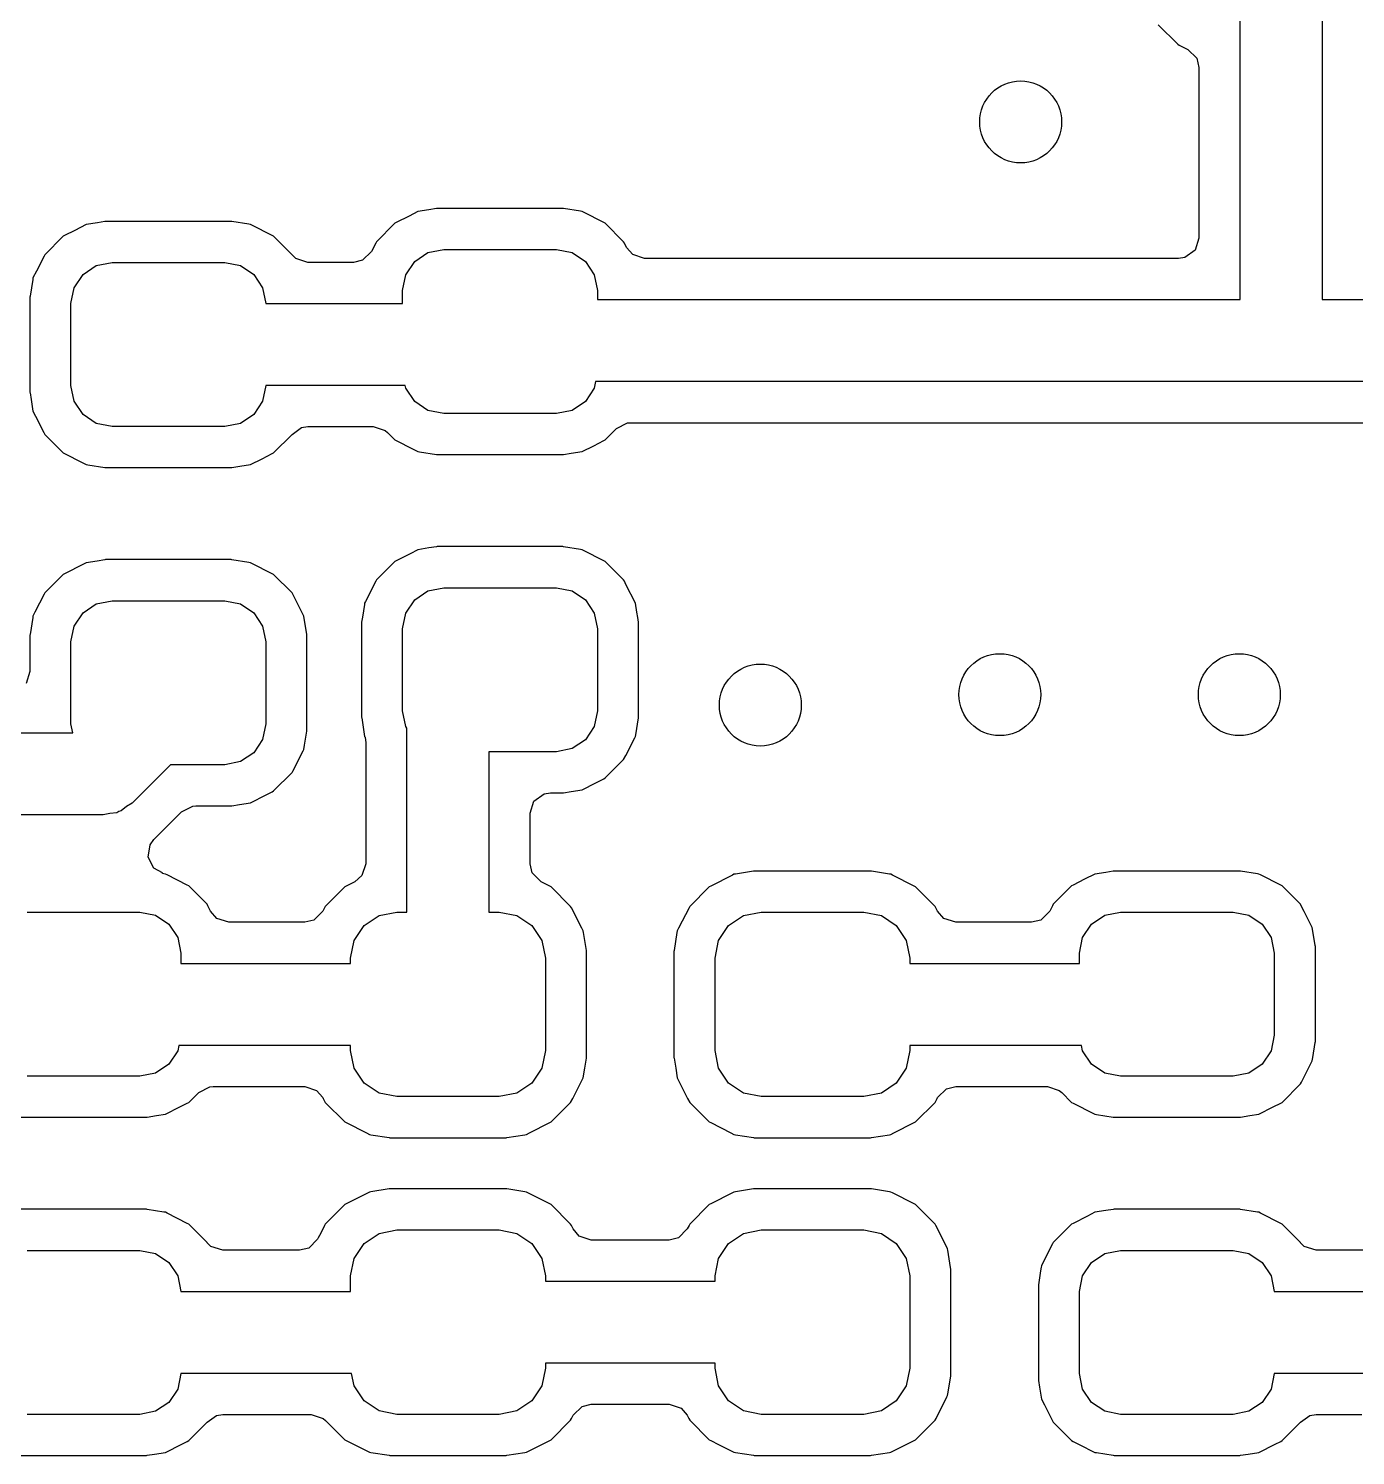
# Model space of a CAD drawing. Extents: x 3.91 to 7.47, y -4.88 to -2.92.
# Drawn here: x 4.4681 to 4.723, y -3.8636 to -3.5896 of the extents above; entities that cross this region are included whole.
import ezdxf

# ---------------------------------------------------------------- set-up
doc = ezdxf.new("R2010")
doc.units = 0
doc.header["$MEASUREMENT"] = 0
doc.layers.add('BLACK', color=7, linetype='CONTINUOUS')

msp = doc.modelspace()

# ---------------------------------------------------------------- linework, layer by layer
at = {"layer": 'BLACK', "linetype": 'CONTINUOUS'}
for p, q in [((4.68511, -3.58886), (4.68886, -3.59261)), ((4.7008, -3.64164), (4.7008, -3.58775)), ((4.71655, -3.58775), (4.71655, -3.64164)), ((4.68886, -3.59261), (4.68914, -3.59275)), ((4.68914, -3.59275), (4.68914, -3.59275)), ((4.68914, -3.59275), (4.69078, -3.59358)), ((4.69078, -3.59358), (4.69248, -3.59529)), ((4.69248, -3.59529), (4.69291, -3.59706)), ((4.69291, -3.59706), (4.69291, -3.62985)), ((4.54119, -3.62559), (4.53874, -3.62684)), ((4.54291, -3.62472), (4.54119, -3.62559)), ((4.545, -3.62438), (4.54291, -3.62472)), ((4.54646, -3.62416), (4.545, -3.62438)), ((4.54661, -3.62413), (4.54646, -3.62416)), ((4.54646, -3.62416), (4.54646, -3.62416)), ((4.55868, -3.62413), (4.54661, -3.62413)), ((4.57074, -3.62413), (4.55868, -3.62413)), ((4.57089, -3.62415), (4.57074, -3.62413)), ((4.57413, -3.62467), (4.57089, -3.62415)), ((4.57089, -3.62415), (4.57089, -3.62415)), ((4.57443, -3.62472), (4.57413, -3.62467)), ((4.57413, -3.62467), (4.57413, -3.62467)), ((4.57471, -3.62485), (4.57443, -3.62472)), ((4.57861, -3.62684), (4.57471, -3.62485)), ((4.57471, -3.62485), (4.57471, -3.62485)), ((4.47699, -3.62835), (4.47504, -3.62934)), ((4.47921, -3.62722), (4.47699, -3.62835)), ((4.48136, -3.62688), (4.47921, -3.62722)), ((4.48275, -3.62665), (4.48136, -3.62688)), ((4.48276, -3.62665), (4.48275, -3.62665)), ((4.48291, -3.62663), (4.48276, -3.62665)), ((4.49498, -3.62663), (4.48291, -3.62663)), ((4.50704, -3.62663), (4.49498, -3.62663)), ((4.50719, -3.62665), (4.50704, -3.62663)), ((4.51043, -3.62717), (4.50719, -3.62665)), ((4.50719, -3.62665), (4.50719, -3.62665)), ((4.51073, -3.62722), (4.51043, -3.62717)), ((4.51043, -3.62717), (4.51043, -3.62717)), ((4.51101, -3.62736), (4.51073, -3.62722)), ((4.51491, -3.62934), (4.51101, -3.62736)), ((4.51101, -3.62736), (4.51101, -3.62736)), ((4.53846, -3.62698), (4.53493, -3.63052)), ((4.53874, -3.62684), (4.53846, -3.62698)), ((4.53874, -3.62684), (4.53874, -3.62684)), ((4.57889, -3.62698), (4.57861, -3.62684)), ((4.57861, -3.62684), (4.57861, -3.62684)), ((4.58242, -3.63052), (4.57889, -3.62698)), ((4.47476, -3.62948), (4.47123, -3.63302)), ((4.47504, -3.62934), (4.47476, -3.62948)), ((4.47504, -3.62934), (4.47504, -3.62934)), ((4.51518, -3.62948), (4.51491, -3.62934)), ((4.51491, -3.62934), (4.51491, -3.62934)), ((4.51872, -3.63302), (4.51518, -3.62948)), ((4.53479, -3.63079), (4.53398, -3.63238)), ((4.53493, -3.63052), (4.53479, -3.63079)), ((4.58256, -3.63079), (4.58242, -3.63052)), ((4.58298, -3.63162), (4.58256, -3.63079)), ((4.69291, -3.62985), (4.69216, -3.63214)), ((4.47109, -3.63329), (4.46962, -3.63617)), ((4.47123, -3.63302), (4.47109, -3.63329)), ((4.47109, -3.63329), (4.47109, -3.63329)), ((4.51874, -3.63307), (4.51872, -3.63302)), ((4.51943, -3.63376), (4.51874, -3.63307)), ((4.52173, -3.6345), (4.51943, -3.63376)), ((4.53398, -3.63238), (4.53228, -3.63408)), ((4.54228, -3.63433), (4.54483, -3.63262)), ((4.54483, -3.63262), (4.54785, -3.63202)), ((4.54785, -3.63202), (4.5695, -3.63202)), ((4.5695, -3.63202), (4.57251, -3.63262)), ((4.57251, -3.63262), (4.57507, -3.63433)), ((4.58416, -3.633), (4.58298, -3.63162)), ((4.58645, -3.63375), (4.58416, -3.633)), ((4.68901, -3.63375), (4.58645, -3.63375)), ((4.69021, -3.63356), (4.68901, -3.63375)), ((4.69216, -3.63214), (4.69021, -3.63356)), ((4.46962, -3.63617), (4.46896, -3.63747)), ((4.47858, -3.63683), (4.48113, -3.63512)), ((4.48113, -3.63512), (4.48415, -3.63452)), ((4.48415, -3.63452), (4.5058, -3.63452)), ((4.5058, -3.63452), (4.50881, -3.63512)), ((4.50881, -3.63512), (4.51137, -3.63683)), ((4.53051, -3.6345), (4.52173, -3.6345)), ((4.53228, -3.63408), (4.53051, -3.6345)), ((4.54057, -3.63689), (4.54228, -3.63433)), ((4.57507, -3.63433), (4.57678, -3.63689)), ((4.46892, -3.63777), (4.4684, -3.64101)), ((4.46896, -3.63747), (4.46892, -3.63777)), ((4.46892, -3.63777), (4.46892, -3.63777)), ((4.47627, -3.6424), (4.47687, -3.63939)), ((4.47687, -3.63939), (4.47858, -3.63683)), ((4.51137, -3.63683), (4.51308, -3.63939)), ((4.51308, -3.63939), (4.51367, -3.6424)), ((4.53997, -3.6399), (4.54057, -3.63689)), ((4.57678, -3.63689), (4.57738, -3.6399)), ((4.4684, -3.64101), (4.46838, -3.64116)), ((4.46838, -3.64116), (4.46838, -3.65939)), ((4.53997, -3.6424), (4.53997, -3.6399)), ((4.57738, -3.6399), (4.57738, -3.64164)), ((4.57738, -3.64164), (4.7008, -3.64164)), ((4.71655, -3.64164), (4.73869, -3.64164)), ((4.47627, -3.65815), (4.47627, -3.6424)), ((4.51367, -3.6424), (4.53997, -3.6424)), ((4.47687, -3.66116), (4.47627, -3.65815)), ((4.51367, -3.65815), (4.51308, -3.66116)), ((4.54047, -3.65815), (4.51367, -3.65815)), ((4.54057, -3.65866), (4.54047, -3.65815)), ((4.54228, -3.66121), (4.54057, -3.65866)), ((4.57678, -3.65866), (4.57507, -3.66121)), ((4.57703, -3.65739), (4.57678, -3.65866)), ((4.73541, -3.65739), (4.57703, -3.65739)), ((4.46838, -3.65939), (4.4684, -3.65954)), ((4.4684, -3.65954), (4.4684, -3.65954)), ((4.4684, -3.65954), (4.46861, -3.66086)), ((4.46861, -3.66086), (4.46896, -3.66308)), ((4.47858, -3.66371), (4.47687, -3.66116)), ((4.51308, -3.66116), (4.51137, -3.66371)), ((4.54483, -3.66292), (4.54228, -3.66121)), ((4.57507, -3.66121), (4.57251, -3.66292)), ((4.46896, -3.66308), (4.46946, -3.66405)), ((4.46946, -3.66405), (4.47105, -3.66718)), ((4.48113, -3.66542), (4.47858, -3.66371)), ((4.51137, -3.66371), (4.50881, -3.66542)), ((4.54785, -3.66352), (4.54483, -3.66292)), ((4.5695, -3.66352), (4.54785, -3.66352)), ((4.57251, -3.66292), (4.5695, -3.66352)), ((4.48415, -3.66602), (4.48113, -3.66542)), ((4.5058, -3.66602), (4.48415, -3.66602)), ((4.50881, -3.66542), (4.5058, -3.66602)), ((4.51872, -3.66754), (4.52052, -3.66623)), ((4.52052, -3.66623), (4.52173, -3.66604)), ((4.52173, -3.66604), (4.53433, -3.66604)), ((4.53433, -3.66604), (4.53662, -3.66678)), ((4.53662, -3.66678), (4.53708, -3.66718)), ((4.57889, -3.66856), (4.58102, -3.66643)), ((4.58102, -3.66643), (4.58317, -3.66533)), ((4.58317, -3.66533), (4.58378, -3.66528)), ((4.58378, -3.66528), (4.73053, -3.66528)), ((4.47105, -3.66718), (4.47123, -3.66753)), ((4.47123, -3.66753), (4.47476, -3.67106)), ((4.51518, -3.67106), (4.51872, -3.66753)), ((4.51872, -3.66753), (4.51872, -3.66754)), ((4.53708, -3.66718), (4.53846, -3.66856)), ((4.53846, -3.66856), (4.53874, -3.6687)), ((4.53874, -3.6687), (4.53874, -3.6687)), ((4.53874, -3.6687), (4.54188, -3.6703)), ((4.57666, -3.6697), (4.57861, -3.6687)), ((4.57861, -3.6687), (4.57889, -3.66856)), ((4.57861, -3.6687), (4.57861, -3.6687)), ((4.47476, -3.67106), (4.47504, -3.6712)), ((4.47504, -3.6712), (4.47504, -3.6712)), ((4.47504, -3.6712), (4.47841, -3.67292)), ((4.51073, -3.67333), (4.51296, -3.6722)), ((4.51296, -3.6722), (4.51491, -3.6712)), ((4.51491, -3.6712), (4.51518, -3.67106)), ((4.51491, -3.6712), (4.51491, -3.6712)), ((4.54188, -3.6703), (4.54291, -3.67083)), ((4.54291, -3.67083), (4.54322, -3.67088)), ((4.54322, -3.67088), (4.54322, -3.67088)), ((4.54322, -3.67088), (4.54646, -3.67139)), ((4.54646, -3.67139), (4.54646, -3.67139)), ((4.54646, -3.67139), (4.54661, -3.67141)), ((4.54661, -3.67141), (4.55867, -3.67141)), ((4.55867, -3.67141), (4.57074, -3.67141)), ((4.57074, -3.67141), (4.57089, -3.67139)), ((4.57089, -3.67139), (4.57234, -3.67116)), ((4.57089, -3.67139), (4.57089, -3.67139)), ((4.57234, -3.67116), (4.57443, -3.67083)), ((4.57443, -3.67083), (4.57666, -3.6697)), ((4.47841, -3.67292), (4.47921, -3.67333)), ((4.47921, -3.67333), (4.47952, -3.67338)), ((4.47952, -3.67338), (4.47952, -3.67338)), ((4.47952, -3.67338), (4.48275, -3.67389)), ((4.48275, -3.67389), (4.48276, -3.67389)), ((4.48276, -3.67389), (4.48291, -3.67391)), ((4.48291, -3.67391), (4.49497, -3.67391)), ((4.49497, -3.67391), (4.50704, -3.67391)), ((4.50704, -3.67391), (4.50719, -3.67389)), ((4.50719, -3.67389), (4.50873, -3.67365)), ((4.50719, -3.67389), (4.50719, -3.67389)), ((4.50873, -3.67365), (4.51073, -3.67333)), ((4.54141, -3.69044), (4.53874, -3.6918)), ((4.54291, -3.68968), (4.54141, -3.69044)), ((4.545, -3.68935), (4.54291, -3.68968)), ((4.54646, -3.68912), (4.545, -3.68935)), ((4.54661, -3.68909), (4.54646, -3.68912)), ((4.54646, -3.68912), (4.54646, -3.68912)), ((4.55868, -3.68909), (4.54661, -3.68909)), ((4.57074, -3.68909), (4.55868, -3.68909)), ((4.57089, -3.68912), (4.57074, -3.68909)), ((4.57413, -3.68963), (4.57089, -3.68912)), ((4.57089, -3.68912), (4.57089, -3.68912)), ((4.57443, -3.68968), (4.57413, -3.68963)), ((4.57413, -3.68963), (4.57413, -3.68963)), ((4.57471, -3.68982), (4.57443, -3.68968)), ((4.57861, -3.6918), (4.57471, -3.68982)), ((4.57471, -3.68982), (4.57471, -3.68982)), ((4.47865, -3.69246), (4.47504, -3.6943)), ((4.47921, -3.69218), (4.47865, -3.69246)), ((4.4813, -3.69185), (4.47921, -3.69218)), ((4.48275, -3.69162), (4.4813, -3.69185)), ((4.48276, -3.69162), (4.48275, -3.69162)), ((4.48291, -3.69159), (4.48276, -3.69162)), ((4.49498, -3.69159), (4.48291, -3.69159)), ((4.50704, -3.69159), (4.49498, -3.69159)), ((4.50719, -3.69162), (4.50704, -3.69159)), ((4.51043, -3.69213), (4.50719, -3.69162)), ((4.50719, -3.69162), (4.50719, -3.69162)), ((4.51073, -3.69218), (4.51043, -3.69213)), ((4.51043, -3.69213), (4.51043, -3.69213)), ((4.51101, -3.69232), (4.51073, -3.69218)), ((4.51491, -3.6943), (4.51101, -3.69232)), ((4.51101, -3.69232), (4.51101, -3.69232)), ((4.53846, -3.69194), (4.53493, -3.69548)), ((4.53874, -3.6918), (4.53846, -3.69194)), ((4.53874, -3.6918), (4.53874, -3.6918)), ((4.57889, -3.69194), (4.57861, -3.6918)), ((4.57861, -3.6918), (4.57861, -3.6918)), ((4.58242, -3.69548), (4.57889, -3.69194)), ((4.47476, -3.69444), (4.47123, -3.69798)), ((4.47504, -3.6943), (4.47476, -3.69444)), ((4.47504, -3.6943), (4.47504, -3.6943)), ((4.51518, -3.69444), (4.51491, -3.6943)), ((4.51491, -3.6943), (4.51491, -3.6943)), ((4.51872, -3.69798), (4.51518, -3.69444)), ((4.53479, -3.69575), (4.53281, -3.69964)), ((4.53493, -3.69548), (4.53479, -3.69575)), ((4.53479, -3.69575), (4.53479, -3.69575)), ((4.54483, -3.69758), (4.54785, -3.69699)), ((4.54785, -3.69699), (4.5695, -3.69699)), ((4.5695, -3.69699), (4.57251, -3.69758)), ((4.58256, -3.69575), (4.58242, -3.69548)), ((4.58286, -3.69635), (4.58256, -3.69575)), ((4.58256, -3.69575), (4.58256, -3.69575)), ((4.58468, -3.69993), (4.58286, -3.69635)), ((4.47109, -3.69825), (4.46935, -3.70167)), ((4.47123, -3.69798), (4.47109, -3.69825)), ((4.47109, -3.69825), (4.47109, -3.69825)), ((4.48113, -3.70008), (4.48415, -3.69949)), ((4.48415, -3.69949), (4.5058, -3.69949)), ((4.5058, -3.69949), (4.50881, -3.70008)), ((4.51886, -3.69825), (4.51872, -3.69798)), ((4.51956, -3.69963), (4.51886, -3.69825)), ((4.51886, -3.69825), (4.51886, -3.69825)), ((4.52098, -3.70243), (4.51956, -3.69963)), ((4.53281, -3.69964), (4.53267, -3.69993)), ((4.54057, -3.70185), (4.54228, -3.69929)), ((4.54228, -3.69929), (4.54483, -3.69758)), ((4.57251, -3.69758), (4.57507, -3.69929)), ((4.57507, -3.69929), (4.57678, -3.70185)), ((4.46896, -3.70243), (4.46892, -3.70273)), ((4.46935, -3.70167), (4.46896, -3.70243)), ((4.47687, -3.70435), (4.47858, -3.70179)), ((4.47858, -3.70179), (4.48113, -3.70008)), ((4.50881, -3.70008), (4.51137, -3.70179)), ((4.51137, -3.70179), (4.51308, -3.70435)), ((4.52124, -3.70407), (4.52098, -3.70243)), ((4.53262, -3.70023), (4.53224, -3.70263)), ((4.53267, -3.69993), (4.53262, -3.70023)), ((4.53262, -3.70023), (4.53262, -3.70023)), ((4.53997, -3.70486), (4.54057, -3.70185)), ((4.57678, -3.70185), (4.57738, -3.70486)), ((4.58496, -3.70167), (4.58468, -3.69993)), ((4.58512, -3.70268), (4.58496, -3.70167)), ((4.46892, -3.70273), (4.4684, -3.70597)), ((4.46892, -3.70273), (4.46892, -3.70273)), ((4.47627, -3.70736), (4.47687, -3.70435)), ((4.51308, -3.70435), (4.51367, -3.70736)), ((4.52154, -3.70592), (4.52124, -3.70407)), ((4.53224, -3.70263), (4.53208, -3.70362)), ((4.53208, -3.70362), (4.53208, -3.72185)), ((4.53997, -3.72061), (4.53997, -3.70486)), ((4.57738, -3.70486), (4.57738, -3.72061)), ((4.58527, -3.70362), (4.58512, -3.70268)), ((4.58527, -3.72185), (4.58527, -3.70362)), ((4.4684, -3.70597), (4.46838, -3.70612)), ((4.46838, -3.70612), (4.46838, -3.71144)), ((4.47627, -3.72311), (4.47627, -3.70736)), ((4.51367, -3.70736), (4.51367, -3.72311)), ((4.52157, -3.70612), (4.52154, -3.70592)), ((4.52157, -3.72435), (4.52157, -3.70612)), ((4.46838, -3.71309), (4.46764, -3.71538)), ((4.46838, -3.71144), (4.46838, -3.71309)), ((4.54057, -3.72362), (4.53997, -3.72061)), ((4.57738, -3.72061), (4.57678, -3.72362)), ((4.47663, -3.72488), (4.47627, -3.72311)), ((4.51367, -3.72311), (4.51308, -3.72612)), ((4.52154, -3.7245), (4.52157, -3.72435)), ((4.53208, -3.72185), (4.5321, -3.722)), ((4.5321, -3.722), (4.5321, -3.722)), ((4.5321, -3.722), (4.53238, -3.72376)), ((4.53238, -3.72376), (4.53267, -3.72554)), ((4.5408, -3.72396), (4.54057, -3.72362)), ((4.5408, -3.75929), (4.5408, -3.72396)), ((4.57678, -3.72362), (4.57507, -3.72618)), ((4.58473, -3.72524), (4.58525, -3.722)), ((4.58525, -3.722), (4.58527, -3.72185)), ((4.58525, -3.722), (4.58525, -3.722)), ((4.43041, -3.72488), (4.47663, -3.72488)), ((4.51308, -3.72612), (4.51137, -3.72868)), ((4.52112, -3.72719), (4.52154, -3.7245)), ((4.52154, -3.7245), (4.52154, -3.7245)), ((4.53267, -3.72554), (4.53274, -3.72569)), ((4.53274, -3.72569), (4.53291, -3.72675)), ((4.53291, -3.72675), (4.53291, -3.74998)), ((4.57507, -3.72618), (4.57251, -3.72788)), ((4.58282, -3.72919), (4.58455, -3.72581)), ((4.58455, -3.72581), (4.58468, -3.72554)), ((4.58455, -3.72581), (4.58455, -3.72581)), ((4.58468, -3.72554), (4.58473, -3.72524)), ((4.51137, -3.72868), (4.50881, -3.73038)), ((4.51886, -3.73221), (4.52084, -3.72831)), ((4.52084, -3.72831), (4.52098, -3.72804)), ((4.52084, -3.72831), (4.52084, -3.72831)), ((4.52098, -3.72804), (4.52112, -3.72719)), ((4.5695, -3.72848), (4.55655, -3.72848)), ((4.55655, -3.72848), (4.55655, -3.75929)), ((4.57251, -3.72788), (4.5695, -3.72848)), ((4.58242, -3.72999), (4.58282, -3.72919)), ((4.49538, -3.73098), (4.48803, -3.73833)), ((4.5058, -3.73098), (4.49538, -3.73098)), ((4.50881, -3.73038), (4.5058, -3.73098)), ((4.51518, -3.73602), (4.51872, -3.73249)), ((4.51872, -3.73249), (4.51886, -3.73221)), ((4.57889, -3.73352), (4.58242, -3.72999)), ((4.57443, -3.73579), (4.57709, -3.73444)), ((4.57709, -3.73444), (4.57861, -3.73366)), ((4.57861, -3.73366), (4.57889, -3.73352)), ((4.57861, -3.73366), (4.57861, -3.73366)), ((4.51073, -3.73829), (4.51373, -3.73676)), ((4.51373, -3.73676), (4.51491, -3.73616)), ((4.51491, -3.73616), (4.51518, -3.73602)), ((4.51491, -3.73616), (4.51491, -3.73616)), ((4.56444, -3.74027), (4.56519, -3.73798)), ((4.56519, -3.73798), (4.56714, -3.73657)), ((4.56714, -3.73657), (4.56834, -3.73638)), ((4.56834, -3.73638), (4.57074, -3.73638)), ((4.57074, -3.73638), (4.57089, -3.73635)), ((4.57089, -3.73635), (4.57234, -3.73612)), ((4.57089, -3.73635), (4.57089, -3.73635)), ((4.57234, -3.73612), (4.57443, -3.73579)), ((4.48247, -3.74063), (4.43041, -3.74063)), ((4.48376, -3.74033), (4.48247, -3.74063)), ((4.48506, -3.74019), (4.48376, -3.74033)), ((4.48545, -3.73995), (4.48506, -3.74019)), ((4.48589, -3.73985), (4.48545, -3.73995)), ((4.48692, -3.73903), (4.48589, -3.73985)), ((4.48803, -3.73833), (4.48692, -3.73903)), ((4.49275, -3.74478), (4.49751, -3.74002)), ((4.49751, -3.74002), (4.49966, -3.73892)), ((4.49966, -3.73892), (4.50027, -3.73888)), ((4.50027, -3.73888), (4.50704, -3.73888)), ((4.50704, -3.73888), (4.50719, -3.73885)), ((4.50719, -3.73885), (4.50864, -3.73862)), ((4.50719, -3.73885), (4.50719, -3.73885)), ((4.50864, -3.73862), (4.51073, -3.73829)), ((4.56444, -3.74998), (4.56444, -3.74027)), ((4.49108, -3.74872), (4.49145, -3.74634)), ((4.49145, -3.74634), (4.49217, -3.74536)), ((4.49217, -3.74536), (4.49275, -3.74478)), ((4.49275, -3.74478), (4.49275, -3.74478)), ((4.49217, -3.75087), (4.49108, -3.74872)), ((4.49387, -3.75173), (4.49217, -3.75087)), ((4.49384, -3.75184), (4.49387, -3.75173)), ((4.49413, -3.75193), (4.49384, -3.75184)), ((4.53291, -3.74998), (4.53216, -3.75227)), ((4.56487, -3.75175), (4.56444, -3.74998)), ((4.56657, -3.75345), (4.56487, -3.75175)), ((4.60736, -3.75142), (4.60389, -3.75197)), ((4.60751, -3.75139), (4.60736, -3.75142)), ((4.60736, -3.75142), (4.60736, -3.75142)), ((4.62984, -3.75139), (4.60751, -3.75139)), ((4.62999, -3.75142), (4.62984, -3.75139)), ((4.63346, -3.75197), (4.62999, -3.75142)), ((4.62999, -3.75142), (4.62999, -3.75142)), ((4.675, -3.75165), (4.67291, -3.75198)), ((4.67646, -3.75142), (4.675, -3.75165)), ((4.67661, -3.75139), (4.67646, -3.75142)), ((4.67646, -3.75142), (4.67646, -3.75142)), ((4.68868, -3.75139), (4.67661, -3.75139)), ((4.70074, -3.75139), (4.68868, -3.75139)), ((4.70089, -3.75142), (4.70074, -3.75139)), ((4.70413, -3.75193), (4.70089, -3.75142)), ((4.70089, -3.75142), (4.70089, -3.75142)), ((4.49443, -3.75198), (4.49413, -3.75193)), ((4.49471, -3.75212), (4.49443, -3.75198)), ((4.49861, -3.75411), (4.49471, -3.75212)), ((4.49471, -3.75212), (4.49471, -3.75212)), ((4.49889, -3.75425), (4.49861, -3.75411)), ((4.49861, -3.75411), (4.49861, -3.75411)), ((4.50242, -3.75778), (4.49889, -3.75425)), ((4.52886, -3.75443), (4.52511, -3.75818)), ((4.52914, -3.75429), (4.52886, -3.75443)), ((4.53078, -3.75345), (4.52914, -3.75429)), ((4.52914, -3.75429), (4.52914, -3.75429)), ((4.53216, -3.75227), (4.53078, -3.75345)), ((4.56821, -3.75429), (4.56657, -3.75345)), ((4.56849, -3.75443), (4.56821, -3.75429)), ((4.56821, -3.75429), (4.56821, -3.75429)), ((4.57224, -3.75818), (4.56849, -3.75443)), ((4.59886, -3.75443), (4.59511, -3.75818)), ((4.59914, -3.75429), (4.59886, -3.75443)), ((4.60332, -3.75216), (4.59914, -3.75429)), ((4.59914, -3.75429), (4.59914, -3.75429)), ((4.60359, -3.75202), (4.60332, -3.75216)), ((4.60332, -3.75216), (4.60332, -3.75216)), ((4.60389, -3.75197), (4.60359, -3.75202)), ((4.60389, -3.75197), (4.60389, -3.75197)), ((4.63376, -3.75202), (4.63346, -3.75197)), ((4.63346, -3.75197), (4.63346, -3.75197)), ((4.63403, -3.75216), (4.63376, -3.75202)), ((4.63821, -3.75429), (4.63403, -3.75216)), ((4.63403, -3.75216), (4.63403, -3.75216)), ((4.63849, -3.75443), (4.63821, -3.75429)), ((4.63821, -3.75429), (4.63821, -3.75429)), ((4.64224, -3.75818), (4.63849, -3.75443)), ((4.66846, -3.75425), (4.66493, -3.75778)), ((4.66874, -3.75411), (4.66846, -3.75425)), ((4.67094, -3.75298), (4.66874, -3.75411)), ((4.66874, -3.75411), (4.66874, -3.75411)), ((4.67291, -3.75198), (4.67094, -3.75298)), ((4.70443, -3.75198), (4.70413, -3.75193)), ((4.70413, -3.75193), (4.70413, -3.75193)), ((4.70471, -3.75212), (4.70443, -3.75198)), ((4.70861, -3.75411), (4.70471, -3.75212)), ((4.70471, -3.75212), (4.70471, -3.75212)), ((4.70889, -3.75425), (4.70861, -3.75411)), ((4.70861, -3.75411), (4.70861, -3.75411)), ((4.71242, -3.75778), (4.70889, -3.75425)), ((4.46785, -3.75929), (4.4895, -3.75929)), ((4.4895, -3.75929), (4.49251, -3.75989)), ((4.49251, -3.75989), (4.49507, -3.76159)), ((4.50256, -3.75805), (4.50242, -3.75778)), ((4.50309, -3.75911), (4.50256, -3.75805)), ((4.50256, -3.75805), (4.50256, -3.75805)), ((4.50428, -3.76049), (4.50309, -3.75911)), ((4.52464, -3.75911), (4.52293, -3.76081)), ((4.52497, -3.75845), (4.52464, -3.75911)), ((4.52511, -3.75818), (4.52497, -3.75845)), ((4.52497, -3.75845), (4.52497, -3.75845)), ((4.53257, -3.76188), (4.53544, -3.75996)), ((4.53544, -3.75996), (4.53883, -3.75929)), ((4.53883, -3.75929), (4.5408, -3.75929)), ((4.55655, -3.75929), (4.55852, -3.75929)), ((4.55852, -3.75929), (4.56191, -3.75996)), ((4.56191, -3.75996), (4.56478, -3.76188)), ((4.57238, -3.75845), (4.57224, -3.75818)), ((4.57437, -3.76236), (4.57238, -3.75845)), ((4.57238, -3.75845), (4.57238, -3.75845)), ((4.59497, -3.75845), (4.59298, -3.76236)), ((4.59511, -3.75818), (4.59497, -3.75845)), ((4.59497, -3.75845), (4.59497, -3.75845)), ((4.60257, -3.76188), (4.60544, -3.75996)), ((4.60544, -3.75996), (4.60883, -3.75929)), ((4.60883, -3.75929), (4.62852, -3.75929)), ((4.62852, -3.75929), (4.63191, -3.75996)), ((4.63191, -3.75996), (4.63478, -3.76188)), ((4.64238, -3.75845), (4.64224, -3.75818)), ((4.64271, -3.75911), (4.64238, -3.75845)), ((4.64238, -3.75845), (4.64238, -3.75845)), ((4.6439, -3.76049), (4.64271, -3.75911)), ((4.66425, -3.75911), (4.66255, -3.76081)), ((4.66479, -3.75805), (4.66425, -3.75911)), ((4.66493, -3.75778), (4.66479, -3.75805)), ((4.66479, -3.75805), (4.66479, -3.75805)), ((4.67228, -3.76159), (4.67483, -3.75989)), ((4.67483, -3.75989), (4.67785, -3.75929)), ((4.67785, -3.75929), (4.6995, -3.75929)), ((4.6995, -3.75929), (4.70251, -3.75989)), ((4.70251, -3.75989), (4.70507, -3.76159)), ((4.71256, -3.75805), (4.71242, -3.75778)), ((4.71313, -3.75919), (4.71256, -3.75805)), ((4.71256, -3.75805), (4.71256, -3.75805)), ((4.71468, -3.76223), (4.71313, -3.75919)), ((4.49507, -3.76159), (4.49678, -3.76415)), ((4.50657, -3.76124), (4.50428, -3.76049)), ((4.52116, -3.76124), (4.50657, -3.76124)), ((4.52293, -3.76081), (4.52116, -3.76124)), ((4.53065, -3.76476), (4.53257, -3.76188)), ((4.56478, -3.76188), (4.5667, -3.76476)), ((4.57465, -3.76291), (4.57437, -3.76236)), ((4.59298, -3.76236), (4.5927, -3.76291)), ((4.60065, -3.76476), (4.60257, -3.76188)), ((4.63478, -3.76188), (4.6367, -3.76476)), ((4.64619, -3.76124), (4.6439, -3.76049)), ((4.66078, -3.76124), (4.64619, -3.76124)), ((4.66255, -3.76081), (4.66078, -3.76124)), ((4.67057, -3.76415), (4.67228, -3.76159)), ((4.70507, -3.76159), (4.70678, -3.76415)), ((4.71492, -3.7637), (4.71468, -3.76223)), ((4.49678, -3.76415), (4.49738, -3.76716)), ((4.52997, -3.76815), (4.53065, -3.76476)), ((4.5667, -3.76476), (4.56738, -3.76815)), ((4.5747, -3.76321), (4.57465, -3.76291)), ((4.57525, -3.76668), (4.5747, -3.76321)), ((4.5747, -3.76321), (4.5747, -3.76321)), ((4.59265, -3.76321), (4.5921, -3.76668)), ((4.5927, -3.76291), (4.59265, -3.76321)), ((4.59265, -3.76321), (4.59265, -3.76321)), ((4.59997, -3.76815), (4.60065, -3.76476)), ((4.6367, -3.76476), (4.63738, -3.76815)), ((4.66997, -3.76716), (4.67057, -3.76415)), ((4.70678, -3.76415), (4.70738, -3.76716)), ((4.71523, -3.7657), (4.71492, -3.7637)), ((4.49738, -3.76716), (4.49738, -3.76913)), ((4.52997, -3.76913), (4.52997, -3.76815)), ((4.56738, -3.76815), (4.56738, -3.78586)), ((4.57527, -3.76683), (4.57525, -3.76668)), ((4.57527, -3.78718), (4.57527, -3.76683)), ((4.5921, -3.76668), (4.59208, -3.76683)), ((4.59208, -3.76683), (4.59208, -3.78718)), ((4.59997, -3.78586), (4.59997, -3.76815)), ((4.63738, -3.76815), (4.63738, -3.76913)), ((4.66997, -3.76913), (4.66997, -3.76716)), ((4.70738, -3.76716), (4.70738, -3.78291)), ((4.71527, -3.76592), (4.71523, -3.7657)), ((4.71527, -3.78415), (4.71527, -3.76592)), ((4.49738, -3.76913), (4.52997, -3.76913)), ((4.63738, -3.76913), (4.66997, -3.76913)), ((4.70738, -3.78291), (4.70678, -3.78592)), ((4.71479, -3.78718), (4.71525, -3.7843)), ((4.71525, -3.7843), (4.71527, -3.78415)), ((4.71525, -3.7843), (4.71525, -3.7843)), ((4.49678, -3.78592), (4.49507, -3.78848)), ((4.49698, -3.78488), (4.49678, -3.78592)), ((4.52997, -3.78488), (4.49698, -3.78488)), ((4.52997, -3.78586), (4.52997, -3.78488)), ((4.53065, -3.78925), (4.52997, -3.78586)), ((4.56738, -3.78586), (4.5667, -3.78925)), ((4.57494, -3.78924), (4.57525, -3.78733)), ((4.57525, -3.78733), (4.57527, -3.78718)), ((4.57525, -3.78733), (4.57525, -3.78733)), ((4.59208, -3.78718), (4.5921, -3.78733)), ((4.5921, -3.78733), (4.59241, -3.78924)), ((4.5921, -3.78733), (4.5921, -3.78733)), ((4.60065, -3.78925), (4.59997, -3.78586)), ((4.63738, -3.78586), (4.6367, -3.78925)), ((4.67037, -3.78488), (4.63738, -3.78488)), ((4.63738, -3.78488), (4.63738, -3.78586)), ((4.67057, -3.78592), (4.67037, -3.78488)), ((4.67228, -3.78848), (4.67057, -3.78592)), ((4.70678, -3.78592), (4.70507, -3.78848)), ((4.71468, -3.78784), (4.71479, -3.78718)), ((4.49251, -3.79019), (4.4895, -3.79078)), ((4.49507, -3.78848), (4.49251, -3.79019)), ((4.53257, -3.79213), (4.53065, -3.78925)), ((4.5667, -3.78925), (4.56478, -3.79213)), ((4.57465, -3.7911), (4.57494, -3.78924)), ((4.59241, -3.78924), (4.5927, -3.7911)), ((4.60257, -3.79213), (4.60065, -3.78925)), ((4.6367, -3.78925), (4.63478, -3.79213)), ((4.67483, -3.79019), (4.67228, -3.78848)), ((4.67785, -3.79078), (4.67483, -3.79019)), ((4.70251, -3.79019), (4.6995, -3.79078)), ((4.70507, -3.78848), (4.70251, -3.79019)), ((4.71259, -3.79196), (4.71455, -3.78812)), ((4.71455, -3.78812), (4.71468, -3.78784)), ((4.71455, -3.78812), (4.71455, -3.78812)), ((4.4895, -3.79078), (4.46785, -3.79078)), ((4.5008, -3.79391), (4.50294, -3.79282)), ((4.50294, -3.79282), (4.50355, -3.79277)), ((4.50355, -3.79277), (4.52116, -3.79277)), ((4.52116, -3.79277), (4.52345, -3.79352)), ((4.53544, -3.79405), (4.53257, -3.79213)), ((4.56478, -3.79213), (4.56191, -3.79405)), ((4.57263, -3.79506), (4.57451, -3.79138)), ((4.57451, -3.79138), (4.57465, -3.7911)), ((4.57451, -3.79138), (4.57451, -3.79138)), ((4.5927, -3.7911), (4.59284, -3.79138)), ((4.59284, -3.79138), (4.59284, -3.79138)), ((4.59284, -3.79138), (4.59471, -3.79506)), ((4.60544, -3.79405), (4.60257, -3.79213)), ((4.63478, -3.79213), (4.63191, -3.79405)), ((4.64442, -3.7932), (4.64619, -3.79277)), ((4.64619, -3.79277), (4.6638, -3.79277)), ((4.6638, -3.79277), (4.66609, -3.79352)), ((4.6995, -3.79078), (4.67785, -3.79078)), ((4.70889, -3.79583), (4.71242, -3.79229)), ((4.71242, -3.79229), (4.71259, -3.79196)), ((4.49889, -3.79583), (4.5008, -3.79391)), ((4.52345, -3.79352), (4.52464, -3.7949)), ((4.52464, -3.7949), (4.52471, -3.79506)), ((4.52471, -3.79506), (4.52511, -3.79583)), ((4.53883, -3.79472), (4.53544, -3.79405)), ((4.55852, -3.79472), (4.53883, -3.79472)), ((4.56191, -3.79405), (4.55852, -3.79472)), ((4.57224, -3.79583), (4.57263, -3.79506)), ((4.59471, -3.79506), (4.59511, -3.79583)), ((4.60883, -3.79472), (4.60544, -3.79405)), ((4.62852, -3.79472), (4.60883, -3.79472)), ((4.63191, -3.79405), (4.62852, -3.79472)), ((4.64224, -3.79583), (4.64263, -3.79506)), ((4.64263, -3.79506), (4.64271, -3.7949)), ((4.64271, -3.7949), (4.64442, -3.7932)), ((4.66609, -3.79352), (4.66655, -3.79391)), ((4.66655, -3.79391), (4.66846, -3.79583)), ((4.49089, -3.79865), (4.49269, -3.79837)), ((4.49269, -3.79837), (4.49443, -3.79809)), ((4.49443, -3.79809), (4.49719, -3.79669)), ((4.49719, -3.79669), (4.49861, -3.79597)), ((4.49861, -3.79597), (4.49889, -3.79583)), ((4.49861, -3.79597), (4.49861, -3.79597)), ((4.52511, -3.79583), (4.52886, -3.79958)), ((4.56849, -3.79958), (4.57224, -3.79583)), ((4.59511, -3.79583), (4.59886, -3.79958)), ((4.63849, -3.79958), (4.64224, -3.79583)), ((4.66846, -3.79583), (4.66874, -3.79597)), ((4.66874, -3.79597), (4.66874, -3.79597)), ((4.66874, -3.79597), (4.67264, -3.79795)), ((4.67264, -3.79795), (4.67291, -3.79809)), ((4.67291, -3.79809), (4.67322, -3.79814)), ((4.67322, -3.79814), (4.67322, -3.79814)), ((4.67322, -3.79814), (4.67646, -3.79865)), ((4.70089, -3.79865), (4.70269, -3.79837)), ((4.70269, -3.79837), (4.70443, -3.79809)), ((4.70443, -3.79809), (4.70719, -3.79669)), ((4.70719, -3.79669), (4.70861, -3.79597)), ((4.70861, -3.79597), (4.70889, -3.79583)), ((4.70861, -3.79597), (4.70861, -3.79597)), ((4.46661, -3.79868), (4.47867, -3.79868)), ((4.47867, -3.79868), (4.49074, -3.79868)), ((4.49074, -3.79868), (4.49089, -3.79865)), ((4.49089, -3.79865), (4.49089, -3.79865)), ((4.52886, -3.79958), (4.52914, -3.79972)), ((4.52914, -3.79972), (4.52914, -3.79972)), ((4.52914, -3.79972), (4.53301, -3.8017)), ((4.56433, -3.8017), (4.56821, -3.79972)), ((4.56821, -3.79972), (4.56849, -3.79958)), ((4.56821, -3.79972), (4.56821, -3.79972)), ((4.59886, -3.79958), (4.59914, -3.79972)), ((4.59914, -3.79972), (4.59914, -3.79972)), ((4.59914, -3.79972), (4.60301, -3.8017)), ((4.63433, -3.8017), (4.63821, -3.79972)), ((4.63821, -3.79972), (4.63849, -3.79958)), ((4.63821, -3.79972), (4.63821, -3.79972)), ((4.67646, -3.79865), (4.67646, -3.79865)), ((4.67646, -3.79865), (4.67661, -3.79868)), ((4.67661, -3.79868), (4.68867, -3.79868)), ((4.68867, -3.79868), (4.70074, -3.79868)), ((4.70074, -3.79868), (4.70089, -3.79865)), ((4.70089, -3.79865), (4.70089, -3.79865)), ((4.53301, -3.8017), (4.53359, -3.80199)), ((4.53359, -3.80199), (4.53389, -3.80204)), ((4.53389, -3.80204), (4.53389, -3.80204)), ((4.53389, -3.80204), (4.53736, -3.80259)), ((4.53736, -3.80259), (4.53736, -3.80259)), ((4.53736, -3.80259), (4.53751, -3.80262)), ((4.53751, -3.80262), (4.55984, -3.80262)), ((4.55984, -3.80262), (4.55999, -3.80259)), ((4.55999, -3.80259), (4.56346, -3.80204)), ((4.55999, -3.80259), (4.55999, -3.80259)), ((4.56346, -3.80204), (4.56376, -3.80199)), ((4.56346, -3.80204), (4.56346, -3.80204)), ((4.56376, -3.80199), (4.56433, -3.8017)), ((4.60301, -3.8017), (4.60359, -3.80199)), ((4.60359, -3.80199), (4.60389, -3.80204)), ((4.60389, -3.80204), (4.60389, -3.80204)), ((4.60389, -3.80204), (4.60736, -3.80259)), ((4.60736, -3.80259), (4.60736, -3.80259)), ((4.60736, -3.80259), (4.60751, -3.80262)), ((4.60751, -3.80262), (4.62984, -3.80262)), ((4.62984, -3.80262), (4.62999, -3.80259)), ((4.62999, -3.80259), (4.63346, -3.80204)), ((4.62999, -3.80259), (4.62999, -3.80259)), ((4.63346, -3.80204), (4.63376, -3.80199)), ((4.63346, -3.80204), (4.63346, -3.80204)), ((4.63376, -3.80199), (4.63433, -3.8017)), ((4.53332, -3.81318), (4.52914, -3.81531)), ((4.53359, -3.81304), (4.53332, -3.81318)), ((4.53332, -3.81318), (4.53332, -3.81318)), ((4.53389, -3.81299), (4.53359, -3.81304)), ((4.53736, -3.81244), (4.53389, -3.81299)), ((4.53389, -3.81299), (4.53389, -3.81299)), ((4.53751, -3.81242), (4.53736, -3.81244)), ((4.53736, -3.81244), (4.53736, -3.81244)), ((4.55984, -3.81242), (4.53751, -3.81242)), ((4.55999, -3.81244), (4.55984, -3.81242)), ((4.56346, -3.81299), (4.55999, -3.81244)), ((4.55999, -3.81244), (4.55999, -3.81244)), ((4.56376, -3.81304), (4.56346, -3.81299)), ((4.56346, -3.81299), (4.56346, -3.81299)), ((4.56403, -3.81318), (4.56376, -3.81304)), ((4.56821, -3.81531), (4.56403, -3.81318)), ((4.56403, -3.81318), (4.56403, -3.81318)), ((4.60332, -3.81318), (4.59914, -3.81531)), ((4.60359, -3.81304), (4.60332, -3.81318)), ((4.60332, -3.81318), (4.60332, -3.81318)), ((4.60389, -3.81299), (4.60359, -3.81304)), ((4.60736, -3.81244), (4.60389, -3.81299)), ((4.60389, -3.81299), (4.60389, -3.81299)), ((4.60751, -3.81242), (4.60736, -3.81244)), ((4.60736, -3.81244), (4.60736, -3.81244)), ((4.62984, -3.81242), (4.60751, -3.81242)), ((4.62999, -3.81244), (4.62984, -3.81242)), ((4.63346, -3.81299), (4.62999, -3.81244)), ((4.62999, -3.81244), (4.62999, -3.81244)), ((4.63376, -3.81304), (4.63346, -3.81299)), ((4.63346, -3.81299), (4.63346, -3.81299)), ((4.63403, -3.81318), (4.63376, -3.81304)), ((4.63821, -3.81531), (4.63403, -3.81318)), ((4.63403, -3.81318), (4.63403, -3.81318)), ((4.47868, -3.81636), (4.46661, -3.81636)), ((4.49074, -3.81636), (4.47868, -3.81636)), ((4.49089, -3.81638), (4.49074, -3.81636)), ((4.49413, -3.81689), (4.49089, -3.81638)), ((4.49089, -3.81638), (4.49089, -3.81638)), ((4.49443, -3.81694), (4.49413, -3.81689)), ((4.49413, -3.81689), (4.49413, -3.81689)), ((4.49471, -3.81708), (4.49443, -3.81694)), ((4.49861, -3.81907), (4.49471, -3.81708)), ((4.49471, -3.81708), (4.49471, -3.81708)), ((4.52886, -3.81545), (4.52511, -3.8192)), ((4.52914, -3.81531), (4.52886, -3.81545)), ((4.52914, -3.81531), (4.52914, -3.81531)), ((4.56849, -3.81545), (4.56821, -3.81531)), ((4.56821, -3.81531), (4.56821, -3.81531)), ((4.57224, -3.8192), (4.56849, -3.81545)), ((4.59886, -3.81545), (4.59511, -3.8192)), ((4.59914, -3.81531), (4.59886, -3.81545)), ((4.59914, -3.81531), (4.59914, -3.81531)), ((4.63849, -3.81545), (4.63821, -3.81531)), ((4.63821, -3.81531), (4.63821, -3.81531)), ((4.64224, -3.8192), (4.63849, -3.81545)), ((4.67291, -3.81694), (4.67149, -3.81766)), ((4.675, -3.81661), (4.67291, -3.81694)), ((4.67646, -3.81638), (4.675, -3.81661)), ((4.67661, -3.81636), (4.67646, -3.81638)), ((4.67646, -3.81638), (4.67646, -3.81638)), ((4.68868, -3.81636), (4.67661, -3.81636)), ((4.70074, -3.81636), (4.68868, -3.81636)), ((4.70089, -3.81638), (4.70074, -3.81636)), ((4.70413, -3.81689), (4.70089, -3.81638)), ((4.70089, -3.81638), (4.70089, -3.81638)), ((4.70443, -3.81694), (4.70413, -3.81689)), ((4.70413, -3.81689), (4.70413, -3.81689)), ((4.70471, -3.81708), (4.70443, -3.81694)), ((4.70861, -3.81907), (4.70471, -3.81708)), ((4.70471, -3.81708), (4.70471, -3.81708)), ((4.49889, -3.81921), (4.49861, -3.81907)), ((4.49861, -3.81907), (4.49861, -3.81907)), ((4.50242, -3.82274), (4.49889, -3.81921)), ((4.52497, -3.81947), (4.52423, -3.82092)), ((4.52511, -3.8192), (4.52497, -3.81947)), ((4.52497, -3.81947), (4.52497, -3.81947)), ((4.53544, -3.82099), (4.53883, -3.82031)), ((4.53883, -3.82031), (4.55852, -3.82031)), ((4.55852, -3.82031), (4.56191, -3.82099)), ((4.57238, -3.81947), (4.57224, -3.8192)), ((4.57271, -3.82013), (4.57238, -3.81947)), ((4.57238, -3.81947), (4.57238, -3.81947)), ((4.5739, -3.82152), (4.57271, -3.82013)), ((4.59464, -3.82013), (4.59293, -3.82184)), ((4.59497, -3.81947), (4.59464, -3.82013)), ((4.59511, -3.8192), (4.59497, -3.81947)), ((4.59497, -3.81947), (4.59497, -3.81947)), ((4.60544, -3.82099), (4.60883, -3.82031)), ((4.60883, -3.82031), (4.62852, -3.82031)), ((4.62852, -3.82031), (4.63191, -3.82099)), ((4.64238, -3.81947), (4.64224, -3.8192)), ((4.64436, -3.82336), (4.64238, -3.81947)), ((4.64238, -3.81947), (4.64238, -3.81947)), ((4.66846, -3.81921), (4.66493, -3.82274)), ((4.66874, -3.81907), (4.66846, -3.81921)), ((4.67149, -3.81766), (4.66874, -3.81907)), ((4.66874, -3.81907), (4.66874, -3.81907)), ((4.70889, -3.81921), (4.70861, -3.81907)), ((4.70861, -3.81907), (4.70861, -3.81907)), ((4.71242, -3.82274), (4.70889, -3.81921)), ((4.50245, -3.8228), (4.50242, -3.82274)), ((4.50314, -3.82349), (4.50245, -3.8228)), ((4.52363, -3.8221), (4.52193, -3.8238)), ((4.52377, -3.82184), (4.52363, -3.8221)), ((4.52423, -3.82092), (4.52377, -3.82184)), ((4.53065, -3.82578), (4.53257, -3.82291)), ((4.53257, -3.82291), (4.53544, -3.82099)), ((4.56191, -3.82099), (4.56478, -3.82291)), ((4.56478, -3.82291), (4.5667, -3.82578)), ((4.57619, -3.82226), (4.5739, -3.82152)), ((4.59116, -3.82226), (4.57619, -3.82226)), ((4.59293, -3.82184), (4.59116, -3.82226)), ((4.60065, -3.82578), (4.60257, -3.82291)), ((4.60257, -3.82291), (4.60544, -3.82099)), ((4.63191, -3.82099), (4.63478, -3.82291)), ((4.63478, -3.82291), (4.6367, -3.82578)), ((4.66479, -3.82301), (4.66333, -3.82588)), ((4.66493, -3.82274), (4.66479, -3.82301)), ((4.66479, -3.82301), (4.66479, -3.82301)), ((4.71245, -3.8228), (4.71242, -3.82274)), ((4.71314, -3.82349), (4.71245, -3.8228)), ((4.46785, -3.82425), (4.4895, -3.82425)), ((4.4895, -3.82425), (4.49251, -3.82485)), ((4.49251, -3.82485), (4.49507, -3.82656)), ((4.50543, -3.82423), (4.50314, -3.82349)), ((4.52016, -3.82423), (4.50543, -3.82423)), ((4.52193, -3.8238), (4.52016, -3.82423)), ((4.52997, -3.82917), (4.53065, -3.82578)), ((4.5667, -3.82578), (4.56738, -3.82917)), ((4.59997, -3.82917), (4.60065, -3.82578)), ((4.6367, -3.82578), (4.63738, -3.82917)), ((4.64465, -3.82393), (4.64436, -3.82336)), ((4.6447, -3.82423), (4.64465, -3.82393)), ((4.64522, -3.82752), (4.6447, -3.82423)), ((4.6447, -3.82423), (4.6447, -3.82423)), ((4.67228, -3.82656), (4.67483, -3.82485)), ((4.67483, -3.82485), (4.67785, -3.82425)), ((4.67785, -3.82425), (4.6995, -3.82425)), ((4.6995, -3.82425), (4.70251, -3.82485)), ((4.70251, -3.82485), (4.70507, -3.82656)), ((4.71543, -3.82423), (4.71314, -3.82349)), ((4.73765, -3.82423), (4.71543, -3.82423)), ((4.49507, -3.82656), (4.49678, -3.82911)), ((4.64527, -3.82785), (4.64522, -3.82752)), ((4.64527, -3.84821), (4.64527, -3.82785)), ((4.66251, -3.82817), (4.66208, -3.83088)), ((4.66262, -3.82749), (4.66251, -3.82817)), ((4.66267, -3.82719), (4.66262, -3.82749)), ((4.66262, -3.82749), (4.66262, -3.82749)), ((4.66333, -3.82588), (4.66267, -3.82719)), ((4.67057, -3.82911), (4.67228, -3.82656)), ((4.70507, -3.82656), (4.70678, -3.82911)), ((4.49678, -3.82911), (4.49738, -3.83212)), ((4.52997, -3.83212), (4.52997, -3.82917)), ((4.56738, -3.82917), (4.56738, -3.83015)), ((4.56738, -3.83015), (4.59997, -3.83015)), ((4.59997, -3.83015), (4.59997, -3.82917)), ((4.63738, -3.82917), (4.63738, -3.84689)), ((4.66208, -3.83088), (4.66208, -3.84911)), ((4.66997, -3.83212), (4.67057, -3.82911)), ((4.70678, -3.82911), (4.70738, -3.83212)), ((4.49738, -3.83212), (4.52997, -3.83212)), ((4.66997, -3.84787), (4.66997, -3.83212)), ((4.70738, -3.83212), (4.73517, -3.83212)), ((4.56738, -3.84689), (4.5667, -3.85028)), ((4.59997, -3.8459), (4.56738, -3.8459)), ((4.56738, -3.8459), (4.56738, -3.84689)), ((4.59997, -3.84689), (4.59997, -3.8459)), ((4.60065, -3.85028), (4.59997, -3.84689)), ((4.63738, -3.84689), (4.6367, -3.85028)), ((4.49738, -3.84787), (4.49678, -3.85088)), ((4.53017, -3.84787), (4.49738, -3.84787)), ((4.53065, -3.85028), (4.53017, -3.84787)), ((4.53257, -3.85315), (4.53065, -3.85028)), ((4.5667, -3.85028), (4.56478, -3.85315)), ((4.60257, -3.85315), (4.60065, -3.85028)), ((4.6367, -3.85028), (4.63478, -3.85315)), ((4.64475, -3.85149), (4.64525, -3.84836)), ((4.64525, -3.84836), (4.64527, -3.84821)), ((4.64525, -3.84836), (4.64525, -3.84836)), ((4.66208, -3.84911), (4.6621, -3.84926)), ((4.6621, -3.84926), (4.6621, -3.84926)), ((4.6621, -3.84926), (4.6623, -3.85051)), ((4.67057, -3.85088), (4.66997, -3.84787)), ((4.70738, -3.84787), (4.70678, -3.85088)), ((4.73189, -3.84787), (4.70738, -3.84787)), ((4.49678, -3.85088), (4.49507, -3.85344)), ((4.53544, -3.85507), (4.53257, -3.85315)), ((4.56478, -3.85315), (4.56191, -3.85507)), ((4.60544, -3.85507), (4.60257, -3.85315)), ((4.63478, -3.85315), (4.63191, -3.85507)), ((4.64242, -3.85651), (4.64451, -3.8524)), ((4.64451, -3.8524), (4.64465, -3.85213)), ((4.64451, -3.8524), (4.64451, -3.8524)), ((4.64465, -3.85213), (4.64475, -3.85149)), ((4.6623, -3.85051), (4.66267, -3.8528)), ((4.66267, -3.8528), (4.66324, -3.85394)), ((4.67228, -3.85344), (4.67057, -3.85088)), ((4.70678, -3.85088), (4.70507, -3.85344)), ((4.4895, -3.85575), (4.46785, -3.85575)), ((4.49251, -3.85515), (4.4895, -3.85575)), ((4.49507, -3.85344), (4.49251, -3.85515)), ((4.50242, -3.85726), (4.50422, -3.85596)), ((4.50422, -3.85596), (4.50543, -3.85576)), ((4.50543, -3.85576), (4.5224, -3.85576)), ((4.5224, -3.85576), (4.5247, -3.85651)), ((4.53883, -3.85575), (4.53544, -3.85507)), ((4.55852, -3.85575), (4.53883, -3.85575)), ((4.56191, -3.85507), (4.55852, -3.85575)), ((4.57242, -3.85651), (4.57271, -3.85592)), ((4.57271, -3.85592), (4.57442, -3.85422)), ((4.57442, -3.85422), (4.57619, -3.8538)), ((4.57619, -3.8538), (4.59116, -3.8538)), ((4.59116, -3.8538), (4.59345, -3.85454)), ((4.59345, -3.85454), (4.59464, -3.85592)), ((4.59464, -3.85592), (4.59493, -3.85651)), ((4.60883, -3.85575), (4.60544, -3.85507)), ((4.62852, -3.85575), (4.60883, -3.85575)), ((4.63191, -3.85507), (4.62852, -3.85575)), ((4.66324, -3.85394), (4.66479, -3.85698)), ((4.67483, -3.85515), (4.67228, -3.85344)), ((4.67785, -3.85575), (4.67483, -3.85515)), ((4.6995, -3.85575), (4.67785, -3.85575)), ((4.70251, -3.85515), (4.6995, -3.85575)), ((4.70507, -3.85344), (4.70251, -3.85515)), ((4.71242, -3.85726), (4.71422, -3.85596)), ((4.71422, -3.85596), (4.71543, -3.85576)), ((4.71543, -3.85576), (4.72418, -3.85576)), ((4.49889, -3.86079), (4.50242, -3.85725)), ((4.50242, -3.85725), (4.50242, -3.85726)), ((4.5247, -3.85651), (4.52516, -3.85691)), ((4.52516, -3.85691), (4.52886, -3.86061)), ((4.56849, -3.86061), (4.57224, -3.85686)), ((4.57224, -3.85686), (4.57242, -3.85651)), ((4.59493, -3.85651), (4.59511, -3.85686)), ((4.59511, -3.85686), (4.59886, -3.86061)), ((4.63849, -3.86061), (4.64224, -3.85686)), ((4.64224, -3.85686), (4.64242, -3.85651)), ((4.66479, -3.85698), (4.66493, -3.85725)), ((4.66493, -3.85725), (4.66846, -3.86079)), ((4.70889, -3.86079), (4.71242, -3.85725)), ((4.71242, -3.85725), (4.71242, -3.85726)), ((4.49443, -3.86305), (4.49757, -3.86146)), ((4.49757, -3.86146), (4.49861, -3.86093)), ((4.49861, -3.86093), (4.49889, -3.86079)), ((4.49861, -3.86093), (4.49861, -3.86093)), ((4.52886, -3.86061), (4.52914, -3.86075)), ((4.52914, -3.86075), (4.52914, -3.86075)), ((4.52914, -3.86075), (4.53064, -3.86151)), ((4.56671, -3.86151), (4.56821, -3.86075)), ((4.56821, -3.86075), (4.56849, -3.86061)), ((4.56821, -3.86075), (4.56821, -3.86075)), ((4.59886, -3.86061), (4.59914, -3.86075)), ((4.59914, -3.86075), (4.59914, -3.86075)), ((4.59914, -3.86075), (4.60064, -3.86151)), ((4.63671, -3.86151), (4.63821, -3.86075)), ((4.63821, -3.86075), (4.63849, -3.86061)), ((4.63821, -3.86075), (4.63821, -3.86075)), ((4.66846, -3.86079), (4.66874, -3.86093)), ((4.66874, -3.86093), (4.66874, -3.86093)), ((4.66874, -3.86093), (4.66988, -3.86151)), ((4.70443, -3.86305), (4.70757, -3.86146)), ((4.70757, -3.86146), (4.70861, -3.86093)), ((4.70861, -3.86093), (4.70889, -3.86079)), ((4.70861, -3.86093), (4.70861, -3.86093)), ((4.46661, -3.86364), (4.47867, -3.86364)), ((4.47867, -3.86364), (4.49074, -3.86364)), ((4.49074, -3.86364), (4.49089, -3.86361)), ((4.49089, -3.86361), (4.49234, -3.86339)), ((4.49089, -3.86361), (4.49089, -3.86361)), ((4.49234, -3.86339), (4.49443, -3.86305)), ((4.53064, -3.86151), (4.53359, -3.86302)), ((4.53359, -3.86302), (4.53389, -3.86307)), ((4.53389, -3.86307), (4.53389, -3.86307)), ((4.53389, -3.86307), (4.53736, -3.86361)), ((4.53736, -3.86361), (4.53736, -3.86361)), ((4.53736, -3.86361), (4.53751, -3.86364)), ((4.53751, -3.86364), (4.55984, -3.86364)), ((4.55984, -3.86364), (4.55999, -3.86361)), ((4.55999, -3.86361), (4.56346, -3.86307)), ((4.55999, -3.86361), (4.55999, -3.86361)), ((4.56346, -3.86307), (4.56376, -3.86302)), ((4.56346, -3.86307), (4.56346, -3.86307)), ((4.56376, -3.86302), (4.56671, -3.86151)), ((4.60064, -3.86151), (4.60359, -3.86302)), ((4.60359, -3.86302), (4.60389, -3.86307)), ((4.60389, -3.86307), (4.60389, -3.86307)), ((4.60389, -3.86307), (4.60736, -3.86361)), ((4.60736, -3.86361), (4.60736, -3.86361)), ((4.60736, -3.86361), (4.60751, -3.86364)), ((4.60751, -3.86364), (4.62984, -3.86364)), ((4.62984, -3.86364), (4.62999, -3.86361)), ((4.62999, -3.86361), (4.63346, -3.86307)), ((4.62999, -3.86361), (4.62999, -3.86361)), ((4.63346, -3.86307), (4.63376, -3.86302)), ((4.63346, -3.86307), (4.63346, -3.86307)), ((4.63376, -3.86302), (4.63671, -3.86151)), ((4.66988, -3.86151), (4.67291, -3.86305)), ((4.67291, -3.86305), (4.67322, -3.8631)), ((4.67322, -3.8631), (4.67322, -3.8631)), ((4.67322, -3.8631), (4.67646, -3.86361)), ((4.67646, -3.86361), (4.67646, -3.86361)), ((4.67646, -3.86361), (4.67661, -3.86364)), ((4.67661, -3.86364), (4.68867, -3.86364)), ((4.68867, -3.86364), (4.70074, -3.86364)), ((4.70074, -3.86364), (4.70089, -3.86361)), ((4.70089, -3.86361), (4.70234, -3.86339)), ((4.70089, -3.86361), (4.70089, -3.86361)), ((4.70234, -3.86339), (4.70443, -3.86305))]:
    msp.add_line(p, q, dxfattribs=at)
at = {"layer": 'BLACK'}
for centre in [(4.65867, -3.60752), (4.65467, -3.71752), (4.70067, -3.71752), (4.60867, -3.71952)]:
    msp.add_circle(centre, 0.00787, dxfattribs=at)

doc.saveas('drawing.dxf')
